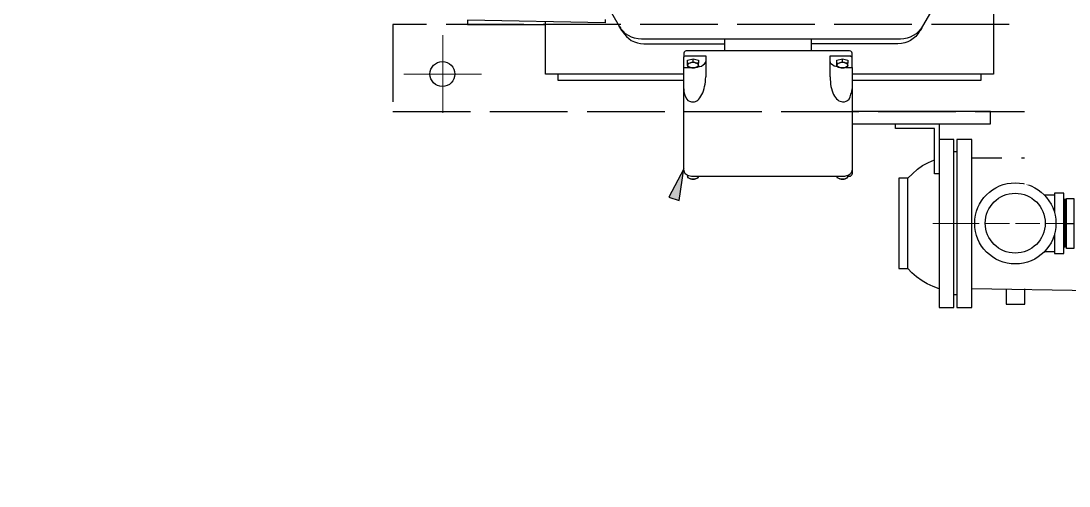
# Model space of a CAD drawing. Header units: millimetres. Extents: x -300 to 383236, y -195106 to -144646.
# Drawn here: x 18790 to 19859, y -175817 to -175342 of the extents above; entities that cross this region are included whole.
import ezdxf

# ---------------------------------------------------------------- set-up
doc = ezdxf.new("R2010")
doc.units = ezdxf.units.MM
doc.header["$LTSCALE"] = 60
doc.set_wipeout_variables(frame=1)
doc.linetypes.add('PDF_IMPORT', pattern=[1, 0.8, -0.2])
doc.layers.add('C_TEXT_CONTAINER NO', color=7, linetype='Continuous')
doc.layers.add('EQUIPMENT', color=253, linetype='Continuous', lineweight=0)

# ---------------------------------------------------------------- blocks, each defined once
blk = doc.blocks.new('A$C44261593')
h = blk.add_hatch()
h.set_pattern_fill('ANSI31', color=253, scale=100)
h.set_pattern_definition([(45, (0, -50460), (-224.5064, 224.5064), [])])
edge = h.paths.add_edge_path()
edge.add_line((-58347, -14256), (-58347, -14056))
edge.add_line((-58347, -14056), (-57547, -14056))
edge.add_line((-57547, -14056), (-57547, -15056))
edge.add_line((-57547, -15056), (-60547, -15056))
edge.add_line((-60547, -15056), (-60547, -31056))
edge.add_line((-60547, -31056), (-57647, -31056))
edge.add_line((-57647, -31056), (-57647, -32268))
edge.add_line((-57647, -32268), (-43347, -32268))
edge.add_line((-43347, -32268), (-43347, -29256))
edge.add_line((-43347, -29256), (-34347, -29256))
edge.add_line((-34347, -29256), (-34347, -14206))
edge.add_line((-34347, -14206), (-33547, -14206))
edge.add_line((-33547, -14206), (-33547, -29256))
edge.add_line((-33547, -29256), (-30497, -29256))
edge.add_line((-30497, -29256), (-30497, -30056))
edge.add_line((-30497, -30056), (-30547, -30056))
edge.add_line((-30547, -30056), (-30547, -34906))
edge.add_line((-30547, -34906), (-30569.2, -34906))
edge.add_arc((-31589.7, -35133.7), 1045.6, 12.5777, 76.5787)
edge.add_line((-31347, -34116.7), (-31347, -30056))
edge.add_line((-31347, -30056), (-42547, -30056))
edge.add_line((-42547, -30056), (-42547, -34906))
edge.add_line((-42547, -34906), (-43347, -34906))
edge.add_line((-43347, -34906), (-43347, -33068))
edge.add_line((-43347, -33068), (-57647, -33068))
edge.add_line((-57647, -33068), (-57647, -34906))
edge.add_line((-57647, -34906), (-58447, -34906))
edge.add_line((-58447, -34906), (-58447, -31856))
edge.add_line((-58447, -31856), (-66197, -31856))
edge.add_line((-66197, -31856), (-66197, -31056))
edge.add_line((-66197, -31056), (-61347, -31056))
edge.add_line((-61347, -31056), (-61347, -14256))
edge.add_line((-61347, -14256), (-58347, -14256))

msp = doc.modelspace()

# ---------------------------------------------------------------- linework, layer by layer
at = {"layer": 'EQUIPMENT', "color": 253, "lineweight": 25}
for points in [[(20098.7, -175421.8), (19836.2, -175421.8), (19836.2, -175158.2)], [(19730.6, -175308.8), (19732, -175308.8), (19741, -175308.8), (19732, -175308.8), (19709.7, -175347.4), (19708.9, -175349.3), (19707.9, -175350.8), (19707.3, -175351.9), (19706.8, -175352.4), (19706.6, -175352.7), (19705, -175355.3), (19702.9, -175358), (19700.2, -175360.1), (19697.3, -175362), (19694.6, -175363.5), (19691.5, -175364.6), (19688.3, -175365.1), (19684.6, -175365.4), (19596.5, -175365.4)], [(19385.9, -175322.5), (19400.2, -175347.4)], [(19782.2, -175332.6), (19782.2, -175396.4), (19637.8, -175396.4)], [(19385.9, -175340.5), (19385.9, -175342.4), (19385.9, -175343.7), (19385.9, -175344), (19245.7, -175341.3), (19245.7, -175345.6), (19325, -175345.6)], [(19466.3, -175396.4), (19325, -175396.4), (19325, -175342.9)], [(19709.7, -175347.4), (19707.9, -175350.3), (19705.8, -175352.7), (19703.1, -175355.1), (19700.2, -175356.9), (19697, -175358.5), (19693.9, -175359.8), (19690.7, -175360.4), (19687.2, -175360.6), (19423.2, -175360.6), (19419.5, -175360.4), (19416, -175359.8), (19412.9, -175358.5), (19409.7, -175356.9), (19406.8, -175355.1), (19404.4, -175352.7), (19402, -175350.3), (19400.2, -175347.4), (19401.5, -175349.3), (19402, -175350.8), (19402.8, -175351.9), (19403.3, -175352.4), (19403.3, -175352.7), (19405.2, -175355.3), (19407.6, -175358), (19410, -175360.1), (19412.6, -175362), (19415.8, -175363.5), (19419, -175364.6), (19422.1, -175365.1), (19425.3, -175365.4), (19507.6, -175365.4)], [(19596.5, -175372.5), (19596.5, -175360.6), (19507.6, -175360.6), (19507.6, -175372.5)], [(19637.8, -175389.7), (19637.8, -175379.2), (19637.8, -175377.6), (19637.8, -175376.2), (19637.8, -175375.5), (19637.8, -175374.9), (19637.5, -175373.9), (19636.4, -175372.8), (19635.1, -175372.5), (19468.7, -175372.5), (19467.6, -175372.8), (19466.6, -175373.9), (19466.3, -175374.9), (19466.3, -175375.5), (19466.3, -175376.2), (19466.3, -175377.6), (19466.3, -175379.2)], [(19466.3, -175389.7), (19466.3, -175379.2), (19466.3, -175378.9), (19466.8, -175378.1), (19467.9, -175377.8), (19468.7, -175377.8), (19488.5, -175377.8), (19488.5, -175380.2), (19488.5, -175399.3)], [(19470, -175385.2), (19470, -175382.3), (19475.8, -175380.7)], [(19475.8, -175383.7), (19475.8, -175380.7), (19481.1, -175382.3), (19481.1, -175385.2)], [(19615.5, -175399.3), (19615.5, -175380.2), (19615.5, -175377.8), (19635.1, -175377.8), (19636.2, -175377.8), (19636.7, -175378.1), (19637.5, -175378.9), (19637.8, -175379.2)], [(19622.4, -175385.2), (19622.4, -175382.3), (19628.2, -175380.7)], [(19628.2, -175383.7), (19628.2, -175380.7), (19633.5, -175382.3), (19633.5, -175385.2)], [(19466.3, -175411.4), (19466.3, -175389.7), (19472.7, -175389.7)], [(19479.8, -175389.2), (19482.2, -175388.7), (19484.3, -175388.2), (19485.9, -175386.8), (19487.2, -175385.8), (19488.3, -175384.4), (19488.5, -175383.4)], [(19624, -175389.2), (19621.6, -175388.7), (19619.5, -175388.2), (19617.7, -175386.8), (19616.3, -175385.8), (19615.8, -175384.4), (19615.5, -175383.4)], [(19631.4, -175389.7), (19637.8, -175389.7), (19637.8, -175411.4)], [(19337.7, -175396.4), (19337.7, -175402.7), (19466.3, -175402.7)], [(19637.8, -175402.7), (19769.5, -175402.7), (19769.5, -175396.4)], [(19637.8, -175493.2), (19637.5, -175495.6), (19636.2, -175498), (19634.6, -175499.5), (19632.2, -175500.3), (19630.1, -175500.9), (19474, -175500.9), (19471.3, -175500.3), (19469.5, -175499.5), (19467.6, -175498), (19466.6, -175495.6), (19466.3, -175493.2), (19466.3, -175492.9), (19466.3, -175491.9), (19466.3, -175490.3), (19466.3, -175487.6), (19466.3, -175484.5), (19466.3, -175481), (19466.3, -175477.1), (19466.3, -175472.3), (19466.3, -175467), (19466.3, -175461.7), (19466.3, -175455.9), (19466.3, -175450.1), (19466.3, -175443.7), (19466.3, -175437.4), (19466.3, -175411.4), (19466.3, -175414.3), (19466.8, -175417), (19467.9, -175419.4), (19469.2, -175421.8), (19470.3, -175423.3), (19471.9, -175424.1), (19474, -175424.7), (19475.8, -175424.7)], [(19628.2, -175424.7), (19630.1, -175424.7), (19631.7, -175424.1), (19633.3, -175423.3), (19634.9, -175421.8), (19635.9, -175419.4), (19636.7, -175417), (19637.5, -175414.3), (19637.8, -175411.4), (19637.8, -175437.4), (19637.8, -175443.7), (19637.8, -175450.1), (19637.8, -175455.9), (19637.8, -175461.7), (19637.8, -175467), (19637.8, -175472.3), (19637.8, -175477.1), (19637.8, -175481), (19637.8, -175484.5), (19637.8, -175487.6), (19637.8, -175490.3), (19637.8, -175491.9), (19637.8, -175492.9), (19637.8, -175493.2), (19637.8, -175498.2), (19637.5, -175499.3), (19637, -175499.8), (19636.4, -175500.3), (19635.9, -175500.9), (19635.1, -175500.9), (19633.5, -175500.9)], [(19637.8, -175447.2), (19779.1, -175447.2), (19779.1, -175434.5), (19637.8, -175434.5)], [(19726.7, -175498), (19721.9, -175498), (19721.9, -175451.9), (19682.2, -175451.9), (19682.2, -175447.2)], [(19726.7, -175447.2), (19726.7, -175480.2), (19726.7, -175485.3), (19726.7, -175490.5), (19726.7, -175496.6), (19726.7, -175503.2), (19726.7, -175510.4), (19726.7, -175517.5), (19726.7, -175524.9), (19726.7, -175532.9), (19726.7, -175540.6), (19726.7, -175548.5), (19726.7, -175556.4), (19726.7, -175564.4), (19726.7, -175571.8), (19726.7, -175579.4), (19726.7, -175586.9), (19726.7, -175593.7), (19726.7, -175600.1), (19726.7, -175606.2), (19726.7, -175612), (19726.7, -175617), (19726.7, -175621.5), (19726.7, -175625.2), (19726.7, -175628.7), (19726.7, -175631), (19726.7, -175632.9), (19726.7, -175634.2), (19726.7, -175634.5), (19741.5, -175634.5), (19741.5, -175634.2), (19741.5, -175632.9), (19741.5, -175631.3), (19741.5, -175628.7), (19741.5, -175625.5), (19741.5, -175621.5), (19741.5, -175617), (19741.5, -175612), (19741.5, -175606.4), (19741.5, -175600.3), (19741.5, -175593.7), (19741.5, -175586.9), (19741.5, -175579.4), (19741.5, -175572.3), (19741.5, -175564.4), (19741.5, -175556.7), (19741.5, -175548.8), (19741.5, -175540.8), (19741.5, -175532.9), (19741.5, -175525.2), (19741.5, -175517.5), (19741.5, -175510.4), (19741.5, -175503.5), (19741.5, -175496.9), (19741.5, -175490.8), (19741.5, -175485.3), (19741.5, -175480.2), (19741.5, -175475.7), (19741.5, -175471.8), (19741.5, -175468.6), (19741.5, -175466.2), (19741.5, -175464.4), (19741.5, -175463.3), (19741.5, -175463), (19726.7, -175463)], [(19744.7, -175475.7), (19741.5, -175475.7)], [(19694.6, -175502.7), (19699.4, -175498), (19704.4, -175493.5), (19709.7, -175489.8), (19715.6, -175486.6), (19721.9, -175483.7)], [(19470, -175499.8), (19470, -175500.9), (19470, -175501.4), (19470, -175501.9), (19471.6, -175502.7), (19472.9, -175503.2), (19474.3, -175503.5), (19475.8, -175503.5), (19477.2, -175503.5), (19478.2, -175503.2), (19479.8, -175502.7), (19481.1, -175501.9), (19481.1, -175501.4), (19481.1, -175500.9), (19480.9, -175501.7), (19479.8, -175502.7), (19478.2, -175503.2), (19476.6, -175503.5), (19474.8, -175503.5), (19472.9, -175503.2), (19471.3, -175502.7), (19470.3, -175501.7), (19470, -175500.9), (19470.3, -175500.1)], [(19633.5, -175500.1), (19633.5, -175500.9), (19633.3, -175501.7), (19632.2, -175502.7), (19630.6, -175503.2), (19629, -175503.5), (19627.2, -175503.5), (19625.3, -175503.2), (19623.7, -175502.7), (19622.7, -175501.7), (19622.4, -175500.9), (19622.4, -175501.4), (19622.4, -175501.9), (19624, -175502.7), (19625.3, -175503.2), (19626.7, -175503.5), (19628.2, -175503.5), (19629.6, -175503.5), (19630.6, -175503.2), (19632.2, -175502.7), (19633.5, -175501.9), (19633.5, -175501.4), (19633.5, -175500.9), (19633.5, -175499.8)], [(19844.1, -175519.9), (19833.8, -175519.9)], [(19844.1, -175559.1), (19844.1, -175563.6), (19844.1, -175567.5), (19844.1, -175571), (19844.1, -175574.2), (19844.1, -175576.3), (19844.1, -175578.1), (19844.1, -175579.2), (19844.1, -175579.4), (19853.7, -175579.4), (19853.7, -175579.2), (19853.7, -175577.9), (19853.7, -175576), (19853.7, -175573.4), (19853.7, -175570.7), (19853.7, -175566.7), (19853.7, -175562.8), (19853.7, -175558.3), (19853.7, -175553.5), (19853.7, -175548.8), (19853.7, -175544), (19853.7, -175539.2), (19853.7, -175534.7), (19853.7, -175530.5), (19853.7, -175526.8), (19853.7, -175523.6), (19853.7, -175521), (19853.7, -175519.1), (19853.7, -175518.3), (19853.7, -175517.8), (19844.1, -175517.8), (19844.1, -175518.3), (19844.1, -175519.1), (19844.1, -175521), (19844.1, -175523.4), (19844.1, -175526.3), (19844.1, -175529.7), (19844.1, -175533.7), (19844.1, -175537.9)], [(19853.7, -175524.1), (19855, -175524.1)], [(19856.6, -175572.8), (19855, -175572.8), (19855, -175572.6), (19855, -175571.5), (19855, -175569.7), (19855, -175567), (19855, -175564.4), (19855, -175560.7), (19855, -175557), (19855, -175552.7), (19855, -175548.8), (19855, -175544.5), (19855, -175540.6), (19855, -175536.6), (19855, -175533.1), (19855, -175530), (19855, -175527.9), (19855, -175525.7), (19855, -175524.7), (19855, -175524.1), (19856.6, -175524.1)], [(19856.6, -175548.8), (19864, -175548.8), (19864, -175574.2), (19856.6, -175574.2), (19856.6, -175548.8), (19856.6, -175523.4), (19864, -175523.4), (19864, -175548.8)], [(19853.7, -175572.8), (19855, -175572.8)], [(19844.1, -175577.6), (19833.8, -175577.6)], [(19726.7, -175615.4), (19720.6, -175613), (19714.5, -175610.4), (19709.2, -175607.2), (19703.6, -175603.3), (19698.9, -175599.3), (19694.6, -175594.8)], [(19794.9, -175615.4), (19794.9, -175631.3), (19795.2, -175631.3), (19796.2, -175631.3), (19797.3, -175631.3), (19799.7, -175631.3), (19801.8, -175631.3), (19804.5, -175631.3), (19806.6, -175631.3), (19809.2, -175631.3), (19811.1, -175631.3), (19812.7, -175631.3), (19813.7, -175631.3), (19814, -175631.3), (19814, -175615.4)], [(19744.7, -175621.8), (19741.5, -175621.8)]]:
    msp.add_lwpolyline(points, dxfattribs=at)
at = {"layer": 'EQUIPMENT', "color": 253, "linetype": 'PDF_IMPORT', "lineweight": 25, "ltscale": 1.65}
msp.add_lwpolyline([(21480.9, -175345.6), (19169.5, -175345.6), (19169.5, -175434.5), (22090.5, -175434.5)], dxfattribs=at)
at = {"layer": 'EQUIPMENT', "color": 253, "lineweight": 13}
for points in [[(19220.3, -175436), (19220.3, -175396.4), (19220.3, -175356.7)], [(19180.6, -175396.4), (19220.3, -175396.4), (19259.9, -175396.4)], [(19760, -175548.8), (19720.3, -175548.8)]]:
    msp.add_lwpolyline(points, dxfattribs=at)
at = {"layer": 'EQUIPMENT', "color": 253, "lineweight": 25}
for points in [[(19470, -175387.4), (19470, -175386.6), (19470, -175385.2), (19471.6, -175385.2), (19472.9, -175385), (19474.3, -175384.2), (19475.8, -175383.7), (19477.2, -175384.2), (19478.2, -175385), (19476.6, -175384.4), (19474.8, -175384.4), (19472.9, -175385), (19471.3, -175385.5), (19470.3, -175386.6), (19470, -175387.4), (19470, -175388.2), (19470, -175388.4), (19471.6, -175389.2), (19472.9, -175389.7), (19474.3, -175390), (19475.8, -175390), (19477.2, -175390), (19478.2, -175389.7), (19476.6, -175390), (19474.8, -175390), (19472.9, -175389.7), (19471.3, -175388.9), (19470.3, -175388.4)], [(19478.2, -175385), (19479.8, -175385.5), (19480.9, -175386.6), (19481.1, -175387.4), (19480.9, -175388.4), (19479.8, -175388.9), (19478.2, -175389.7), (19479.8, -175389.2), (19481.1, -175388.4), (19481.1, -175388.2), (19481.1, -175387.4), (19481.1, -175386.6), (19481.1, -175385.2), (19479.8, -175385.2)], [(19622.4, -175385.2), (19624, -175385.2), (19625.3, -175385), (19626.7, -175384.2), (19628.2, -175383.7), (19629.6, -175384.2), (19630.6, -175385), (19629, -175384.4), (19627.2, -175384.4), (19625.3, -175385), (19623.7, -175385.5), (19622.7, -175386.6), (19622.4, -175387.4), (19622.4, -175388.2), (19622.4, -175388.4), (19624, -175389.2), (19625.3, -175389.7), (19623.7, -175388.9), (19622.7, -175388.4), (19622.4, -175387.4), (19622.4, -175386.6)], [(19630.6, -175385), (19632.2, -175385.5), (19633.3, -175386.6), (19633.5, -175387.4), (19633.3, -175388.4), (19632.2, -175388.9), (19630.6, -175389.7), (19629, -175390), (19627.2, -175390), (19625.3, -175389.7), (19626.7, -175390), (19628.2, -175390), (19629.6, -175390), (19630.6, -175389.7), (19632.2, -175389.2), (19633.5, -175388.4), (19633.5, -175388.2), (19633.5, -175387.4), (19633.5, -175386.6), (19633.5, -175385.2), (19632.2, -175385.2)], [(19744.7, -175463), (19744.7, -175463.3), (19744.7, -175464.4), (19744.7, -175466.2), (19744.7, -175468.6), (19744.7, -175471.8), (19744.7, -175475.7), (19744.7, -175480.2), (19744.7, -175485.3), (19744.7, -175490.8), (19744.7, -175496.9), (19744.7, -175503.5), (19744.7, -175510.4), (19744.7, -175517.5), (19744.7, -175525.2), (19744.7, -175532.9), (19744.7, -175540.8), (19744.7, -175548.8), (19744.7, -175556.7), (19744.7, -175564.4), (19744.7, -175572.3), (19744.7, -175579.4), (19744.7, -175586.9), (19744.7, -175593.7), (19744.7, -175600.3), (19744.7, -175606.4), (19744.7, -175612), (19744.7, -175617), (19744.7, -175621.5), (19744.7, -175625.5), (19744.7, -175628.7), (19744.7, -175631.3), (19744.7, -175632.9), (19744.7, -175634.2), (19744.7, -175634.5), (19760, -175634.5), (19760, -175634.2), (19760, -175632.9), (19760, -175631.3), (19760, -175628.7), (19760, -175625.5), (19760, -175621.5), (19760, -175617), (19760, -175612), (19760, -175606.4), (19760, -175600.3), (19760, -175593.7), (19760, -175586.9), (19760, -175579.4), (19760, -175572.3), (19760, -175564.4), (19760, -175556.7), (19760, -175548.8), (19760, -175540.8), (19760, -175532.9), (19760, -175525.2), (19760, -175517.5), (19760, -175510.4), (19760, -175503.5), (19760, -175496.9), (19760, -175490.8), (19760, -175485.3), (19760, -175480.2), (19760, -175475.7), (19760, -175471.8), (19760, -175468.6), (19760, -175466.2), (19760, -175464.4), (19760, -175463.3), (19760, -175463)], [(19461.6, -175525.2), (19466.3, -175493.2), (19451, -175521.8)], [(19694.6, -175594.8), (19694.6, -175594), (19694.6, -175593.2), (19694.6, -175591.4), (19694.6, -175589), (19694.6, -175585.8), (19694.6, -175582.1), (19694.6, -175577.9), (19694.6, -175573.1), (19694.6, -175568.1), (19694.6, -175563), (19694.6, -175557.2), (19694.6, -175551.7), (19694.6, -175545.8), (19694.6, -175540), (19694.6, -175534.5), (19694.6, -175528.9), (19694.6, -175523.9), (19694.6, -175519.4), (19694.6, -175515.2), (19694.6, -175511.4), (19694.6, -175508.3), (19694.6, -175505.9), (19694.6, -175504.3), (19694.6, -175503), (19694.6, -175502.7), (19685.4, -175502.7), (19685.4, -175503), (19685.4, -175504.3), (19685.4, -175505.9), (19685.4, -175508.3), (19685.4, -175511.4), (19685.4, -175515.2), (19685.4, -175519.4), (19685.4, -175523.9), (19685.4, -175528.9), (19685.4, -175534.5), (19685.4, -175540), (19685.4, -175545.8), (19685.4, -175551.7), (19685.4, -175557.2), (19685.4, -175563), (19685.4, -175568.1), (19685.4, -175573.1), (19685.4, -175577.9), (19685.4, -175582.1), (19685.4, -175585.8), (19685.4, -175589), (19685.4, -175591.4), (19685.4, -175593.2), (19685.4, -175594), (19685.4, -175594.8)]]:
    msp.add_lwpolyline(points, close=True, dxfattribs=at)
at = {"layer": 'EQUIPMENT', "color": 253, "linetype": 'PDF_IMPORT', "lineweight": 25, "ltscale": 1.663333}
msp.add_lwpolyline([(20788.7, -175482.1), (19760, -175482.1)], dxfattribs=at)
at = {"layer": 'EQUIPMENT', "color": 253, "linetype": 'PDF_IMPORT', "lineweight": 13, "ltscale": 0.515833}
msp.add_lwpolyline([(20788.7, -175548.8), (19760, -175548.8)], dxfattribs=at)
at = {"layer": 'EQUIPMENT', "color": 253, "linetype": 'PDF_IMPORT', "lineweight": 25, "ltscale": 3.07}
msp.add_lwpolyline([(20803.5, -175634.5), (19760, -175615.4)], dxfattribs=at)
at = {"layer": 'EQUIPMENT', "color": 253, "lineweight": 25}
for centre, radius in [((19220, -175396.3), 12.7), ((19804.3, -175548.7), 41.4), ((19804.2, -175548.5), 30.6)]:
    msp.add_circle(centre, radius, dxfattribs=at)
for centre, major_axis, ratio, start_param, end_param in [((19477.4, -175401.2), (1.8, 23.5), 0.470568, 3.161786, 4.829766), ((19628.8, -175399.4), (0.8, 25.2), 0.525908, 1.580826, 3.160285)]:
    msp.add_ellipse(centre, major_axis=major_axis, ratio=ratio, start_param=start_param, end_param=end_param, dxfattribs=at)
at = {"layer": 'EQUIPMENT', "color": 253, "transparency": 33554559}
msp.add_solid([(19461.6, -175525.2), (19466.3, -175493.2), (19451, -175521.8)], dxfattribs=at)

# ---------------------------------------------------------------- block references
msp.add_blockref('A$C44261593', (71340, -144646.1))

# ---------------------------------------------------------------- next in the draw order: wipeouts: each hides what was drawn before it
msp.add_wipeout([(19813.7, -175509.3), (22108.8, -175509.3), (22108.8, -174889.7), (19813.7, -174889.7)]).dxf.layer = 'C_TEXT_CONTAINER NO'

doc.saveas('drawing.dxf')
